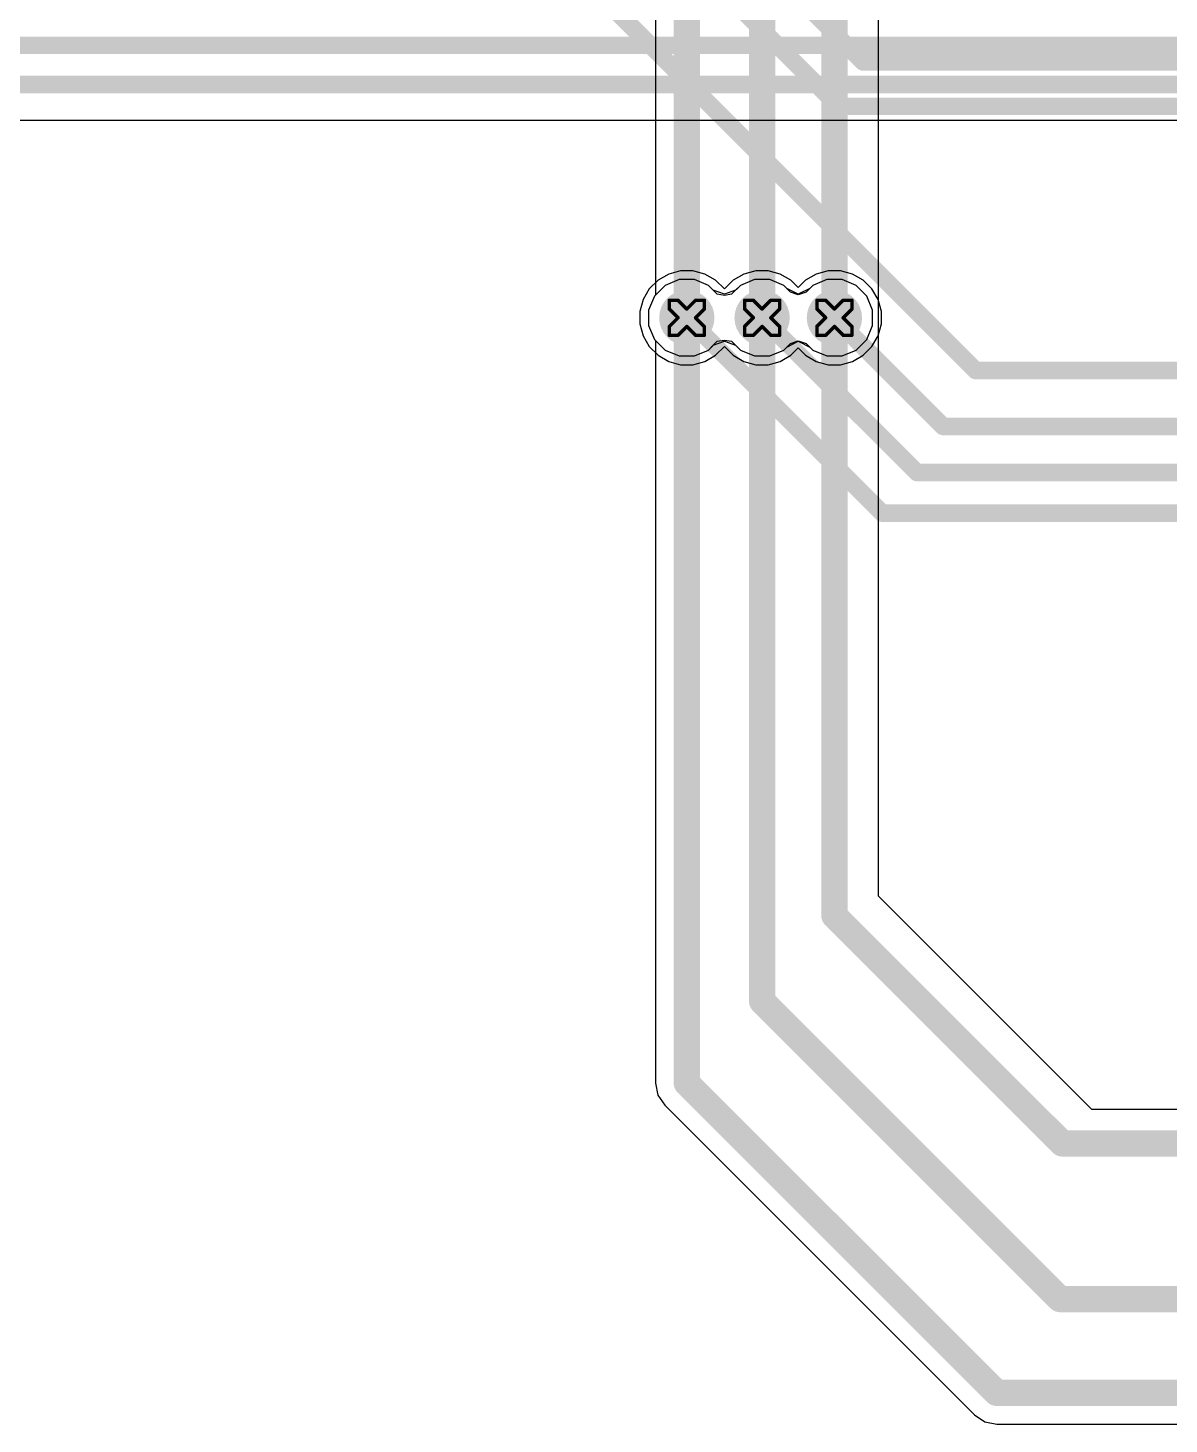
# Model space of a CAD drawing. Header units: inches. Extents: x 0 to 5379, y 0 to 5429.
# Drawn here: x 37.43 to 53.99, y 126.98 to 147.25 of the extents above; entities that cross this region are included whole.
import ezdxf

# ---------------------------------------------------------------- set-up
doc = ezdxf.new("R2010")
doc.units = ezdxf.units.IN
for name, color, linetype in [('Bottom Layer', 5, 'Continuous'), ('Bottom Solder', 6, 'Continuous'), ('Drill Drawing', 1, 'Continuous'), ('GND01', 16, 'Continuous'), ('GND02', 76, 'Continuous'), ('PWR', 156, 'Continuous'), ('SIG 01', 90, 'Continuous'), ('Top Layer', 1, 'Continuous'), ('Top Solder', 216, 'Continuous'), ('Via Holes', 16, 'Continuous')]:
    doc.layers.add(name, color=color, linetype=linetype)

msp = doc.modelspace()

# ---------------------------------------------------------------- hatches: boundary and pattern name
at = {"layer": 'Bottom Layer'}
h = msp.add_hatch(color=5, dxfattribs=at)
edge = h.paths.add_edge_path()
edge.add_arc((46.9896063, 143.03801212), 0.2999994, 0, 360)
h = msp.add_hatch(color=5, dxfattribs=at)
edge = h.paths.add_edge_path()
edge.add_arc((48.08240828, 143.03801212), 0.2999994, 0, 360)
h = msp.add_hatch(color=5, dxfattribs=at)
edge = h.paths.add_edge_path()
edge.add_arc((49.13186516, 143.03801212), 0.2999994, 0, 360)
at = {"layer": 'Bottom Solder'}
h = msp.add_hatch(color=6, dxfattribs=at)
edge = h.paths.add_edge_path()
edge.add_arc((46.9896063, 143.03801212), 0.4015993999999999, 0, 360)
h = msp.add_hatch(color=6, dxfattribs=at)
edge = h.paths.add_edge_path()
edge.add_arc((48.08240828, 143.03801212), 0.4015993999999999, 0, 360)
h = msp.add_hatch(color=6, dxfattribs=at)
edge = h.paths.add_edge_path()
edge.add_arc((49.13186516, 143.03801212), 0.4015993999999999, 0, 360)
at = {"layer": 'GND01'}
h = msp.add_hatch(color=16, dxfattribs=at)
edge = h.paths.add_edge_path()
edge.add_arc((46.9896063, 143.03801212), 0.2999994, 0, 360)
h = msp.add_hatch(color=16, dxfattribs=at)
edge = h.paths.add_edge_path()
edge.add_arc((48.08240828, 143.03801212), 0.2999994, 0, 360)
h = msp.add_hatch(color=16, dxfattribs=at)
edge = h.paths.add_edge_path()
edge.add_arc((49.13186516, 143.03801212), 0.2999994, 0, 360)
at = {"layer": 'GND02'}
h = msp.add_hatch(color=76, dxfattribs=at)
edge = h.paths.add_edge_path()
edge.add_arc((46.9896063, 143.03801212), 0.2999994, 0, 360)
h = msp.add_hatch(color=76, dxfattribs=at)
edge = h.paths.add_edge_path()
edge.add_arc((48.08240828, 143.03801212), 0.2999994, 0, 360)
h = msp.add_hatch(color=76, dxfattribs=at)
edge = h.paths.add_edge_path()
edge.add_arc((49.13186516, 143.03801212), 0.2999994, 0, 360)
at = {"layer": 'PWR'}
h = msp.add_hatch(color=156, dxfattribs=at)
edge = h.paths.add_edge_path()
edge.add_arc((46.9896063, 143.03801212), 0.2999994, 0, 360)
h = msp.add_hatch(color=156, dxfattribs=at)
edge = h.paths.add_edge_path()
edge.add_arc((48.08240828, 143.03801212), 0.2999994, 0, 360)
h = msp.add_hatch(color=156, dxfattribs=at)
edge = h.paths.add_edge_path()
edge.add_arc((49.13186516, 143.03801212), 0.2999994, 0, 360)
at = {"layer": 'SIG 01'}
h = msp.add_hatch(color=90, dxfattribs=at)
edge = h.paths.add_edge_path()
edge.add_arc((46.9896063, 143.03801212), 0.2999994, 0, 360)
h = msp.add_hatch(color=90, dxfattribs=at)
edge = h.paths.add_edge_path()
edge.add_arc((48.08240828, 143.03801212), 0.2999994, 0, 360)
h = msp.add_hatch(color=90, dxfattribs=at)
edge = h.paths.add_edge_path()
edge.add_arc((49.13186516, 143.03801212), 0.2999994, 0, 360)
at = {"layer": 'Top Layer'}
h = msp.add_hatch(color=1, dxfattribs=at)
edge = h.paths.add_edge_path()
edge.add_arc((46.9896063, 143.03801212), 0.2999994, 0, 360)
h = msp.add_hatch(color=1, dxfattribs=at)
edge = h.paths.add_edge_path()
edge.add_arc((48.08240828, 143.03801212), 0.2999994, 0, 360)
h = msp.add_hatch(color=1, dxfattribs=at)
edge = h.paths.add_edge_path()
edge.add_arc((49.13186516, 143.03801212), 0.2999994, 0, 360)
at = {"layer": 'Top Solder'}
h = msp.add_hatch(color=216, dxfattribs=at)
edge = h.paths.add_edge_path()
edge.add_arc((46.9896063, 143.03801212), 0.4015993999999999, 0, 360)
h = msp.add_hatch(color=216, dxfattribs=at)
edge = h.paths.add_edge_path()
edge.add_arc((48.08240828, 143.03801212), 0.4015993999999999, 0, 360)
h = msp.add_hatch(color=216, dxfattribs=at)
edge = h.paths.add_edge_path()
edge.add_arc((49.13186516, 143.03801212), 0.4015993999999999, 0, 360)
at = {"layer": 'Via Holes'}
h = msp.add_hatch(color=7, dxfattribs=at)
edge = h.paths.add_edge_path()
edge.add_arc((46.9896063, 143.03801212), 0.1499997, 0, 360)
h = msp.add_hatch(color=7, dxfattribs=at)
edge = h.paths.add_edge_path()
edge.add_arc((48.08240828, 143.03801212), 0.1499997, 0, 360)
h = msp.add_hatch(color=7, dxfattribs=at)
edge = h.paths.add_edge_path()
edge.add_arc((49.13186516, 143.03801212), 0.1499997, 0, 360)

# ---------------------------------------------------------------- linework, layer by layer
at = {"layer": 'Bottom Layer'}
for p, q in [((46.67579184, 143.50767082), (46.51994759999999, 143.35182658)), ((46.8794084, 143.59201152), (46.67579184, 143.50767082)), ((47.09980419999999, 143.59201152), (46.8794084, 143.59201152)), ((47.30342075999999, 143.50767082), (47.09980419999999, 143.59201152)), ((47.43171108, 143.3793805), (47.30342075999999, 143.50767082)), ((47.76859382, 143.50767082), (47.6403035, 143.3793805)), ((47.97221037999999, 143.59201152), (47.76859382, 143.50767082)), ((48.19260618, 143.59201152), (47.97221037999999, 143.59201152)), ((48.39622274, 143.50767082), (48.19260618, 143.59201152)), ((48.49386542, 143.41002814), (48.39622274, 143.50767082)), ((48.8180507, 143.50767082), (48.72040801999999, 143.41002814)), ((49.02166726, 143.59201152), (48.8180507, 143.50767082)), ((49.24206306, 143.59201152), (49.02166726, 143.59201152)), ((49.44567961999999, 143.50767082), (49.24206306, 143.59201152)), ((49.60152386, 143.35182658), (49.44567961999999, 143.50767082)), ((46.51994759999999, 143.35182658), (46.4356069, 143.14821002)), ((47.53600601999999, 143.36350804), (47.43171108, 143.3793805)), ((47.6403035, 143.3793805), (47.53600601999999, 143.36350804)), ((48.60713671999999, 143.37086642), (48.49386542, 143.41002814)), ((48.72040801999999, 143.41002814), (48.60713671999999, 143.37086642)), ((49.68586456, 143.14821002), (49.60152386, 143.35182658)), ((46.4356069, 143.14821002), (46.4356069, 142.92781422)), ((49.68586456, 142.92781422), (49.68586456, 143.14821002)), ((46.4356069, 142.92781422), (46.51994759999999, 142.72419766)), ((49.60152386, 142.72419766), (49.68586456, 142.92781422)), ((46.51994759999999, 142.72419766), (46.67579184, 142.56835342)), ((47.30342075999999, 142.56835342), (47.43171108, 142.69664374)), ((47.43171108, 142.69664374), (47.53600856, 142.7125162)), ((47.53600856, 142.7125162), (47.6403035, 142.69664374)), ((47.6403035, 142.69664374), (47.76859382, 142.56835342)), ((48.49386542, 142.6659961), (48.60713671999999, 142.70515782)), ((48.60713671999999, 142.70515782), (48.72040801999999, 142.6659961)), ((49.44567961999999, 142.56835342), (49.60152386, 142.72419766)), ((46.67579184, 142.56835342), (46.8794084, 142.48401272)), ((46.8794084, 142.48401272), (47.09980419999999, 142.48401272)), ((47.09980419999999, 142.48401272), (47.30342075999999, 142.56835342)), ((47.76859382, 142.56835342), (47.97221037999999, 142.48401272)), ((47.97221037999999, 142.48401272), (48.19260618, 142.48401272)), ((48.19260618, 142.48401272), (48.39622274, 142.56835342)), ((48.39622274, 142.56835342), (48.49386542, 142.6659961)), ((48.72040801999999, 142.6659961), (48.8180507, 142.56835342)), ((48.8180507, 142.56835342), (49.02166726, 142.48401272)), ((49.02166726, 142.48401272), (49.24206306, 142.48401272)), ((49.24206306, 142.48401272), (49.44567961999999, 142.56835342))]:
    msp.add_line(p, q, dxfattribs=at)
at = {"layer": 'Drill Drawing'}
for points in [[(46.73560629999999, 143.16501212, 0.0508, 0.0508, 0), (46.73560629999999, 143.29201212, 0.0508, 0.0508, 0)], [(46.73560629999999, 143.29201212, 0.0508, 0.0508, 0), (46.8626063, 143.29201212, 0.0508, 0.0508, 0)], [(46.8626063, 143.29201212, 0.0508, 0.0508, 0), (46.9896063, 143.16501212, 0.0508, 0.0508, 0)], [(46.9896063, 143.16501212, 0.0508, 0.0508, 0), (47.1166063, 143.29201212, 0.0508, 0.0508, 0)], [(47.1166063, 143.29201212, 0.0508, 0.0508, 0), (47.2436063, 143.29201212, 0.0508, 0.0508, 0)], [(47.2436063, 143.16501212, 0.0508, 0.0508, 0), (47.2436063, 143.29201212, 0.0508, 0.0508, 0)], [(47.82840828, 143.16501212, 0.0508, 0.0508, 0), (47.82840828, 143.29201212, 0.0508, 0.0508, 0)], [(47.82840828, 143.29201212, 0.0508, 0.0508, 0), (47.95540828, 143.29201212, 0.0508, 0.0508, 0)], [(47.95540828, 143.29201212, 0.0508, 0.0508, 0), (48.08240828, 143.16501212, 0.0508, 0.0508, 0)], [(48.08240828, 143.16501212, 0.0508, 0.0508, 0), (48.20940828, 143.29201212, 0.0508, 0.0508, 0)], [(48.20940828, 143.29201212, 0.0508, 0.0508, 0), (48.33640827999999, 143.29201212, 0.0508, 0.0508, 0)], [(48.33640827999999, 143.16501212, 0.0508, 0.0508, 0), (48.33640827999999, 143.29201212, 0.0508, 0.0508, 0)], [(48.87786516, 143.16501212, 0.0508, 0.0508, 0), (48.87786516, 143.29201212, 0.0508, 0.0508, 0)], [(48.87786516, 143.29201212, 0.0508, 0.0508, 0), (49.00486515999999, 143.29201212, 0.0508, 0.0508, 0)], [(49.00486515999999, 143.29201212, 0.0508, 0.0508, 0), (49.13186516, 143.16501212, 0.0508, 0.0508, 0)], [(49.13186516, 143.16501212, 0.0508, 0.0508, 0), (49.25886516, 143.29201212, 0.0508, 0.0508, 0)], [(49.25886516, 143.29201212, 0.0508, 0.0508, 0), (49.38586516, 143.29201212, 0.0508, 0.0508, 0)], [(49.38586516, 143.16501212, 0.0508, 0.0508, 0), (49.38586516, 143.29201212, 0.0508, 0.0508, 0)], [(46.73560629999999, 143.16501212, 0.0508, 0.0508, 0), (46.8626063, 143.03801212, 0.0508, 0.0508, 0)], [(47.1166063, 143.03801212, 0.0508, 0.0508, 0), (47.2436063, 143.16501212, 0.0508, 0.0508, 0)], [(47.82840828, 143.16501212, 0.0508, 0.0508, 0), (47.95540828, 143.03801212, 0.0508, 0.0508, 0)], [(48.20940828, 143.03801212, 0.0508, 0.0508, 0), (48.33640827999999, 143.16501212, 0.0508, 0.0508, 0)], [(48.87786516, 143.16501212, 0.0508, 0.0508, 0), (49.00486515999999, 143.03801212, 0.0508, 0.0508, 0)], [(49.25886516, 143.03801212, 0.0508, 0.0508, 0), (49.38586516, 143.16501212, 0.0508, 0.0508, 0)], [(46.73560629999999, 142.91101212, 0.0508, 0.0508, 0), (46.8626063, 143.03801212, 0.0508, 0.0508, 0)], [(46.73560629999999, 142.78401212, 0.0508, 0.0508, 0), (46.73560629999999, 142.91101212, 0.0508, 0.0508, 0)], [(46.8626063, 142.78401212, 0.0508, 0.0508, 0), (46.9896063, 142.91101212, 0.0508, 0.0508, 0)], [(46.9896063, 142.91101212, 0.0508, 0.0508, 0), (47.1166063, 142.78401212, 0.0508, 0.0508, 0)], [(47.1166063, 143.03801212, 0.0508, 0.0508, 0), (47.2436063, 142.91101212, 0.0508, 0.0508, 0)], [(47.2436063, 142.78401212, 0.0508, 0.0508, 0), (47.2436063, 142.91101212, 0.0508, 0.0508, 0)], [(47.82840828, 142.91101212, 0.0508, 0.0508, 0), (47.95540828, 143.03801212, 0.0508, 0.0508, 0)], [(47.82840828, 142.78401212, 0.0508, 0.0508, 0), (47.82840828, 142.91101212, 0.0508, 0.0508, 0)], [(47.95540828, 142.78401212, 0.0508, 0.0508, 0), (48.08240828, 142.91101212, 0.0508, 0.0508, 0)], [(48.08240828, 142.91101212, 0.0508, 0.0508, 0), (48.20940828, 142.78401212, 0.0508, 0.0508, 0)], [(48.20940828, 143.03801212, 0.0508, 0.0508, 0), (48.33640827999999, 142.91101212, 0.0508, 0.0508, 0)], [(48.33640827999999, 142.78401212, 0.0508, 0.0508, 0), (48.33640827999999, 142.91101212, 0.0508, 0.0508, 0)], [(48.87786516, 142.91101212, 0.0508, 0.0508, 0), (49.00486515999999, 143.03801212, 0.0508, 0.0508, 0)], [(48.87786516, 142.78401212, 0.0508, 0.0508, 0), (48.87786516, 142.91101212, 0.0508, 0.0508, 0)], [(49.00486515999999, 142.78401212, 0.0508, 0.0508, 0), (49.13186516, 142.91101212, 0.0508, 0.0508, 0)], [(49.13186516, 142.91101212, 0.0508, 0.0508, 0), (49.25886516, 142.78401212, 0.0508, 0.0508, 0)], [(49.25886516, 143.03801212, 0.0508, 0.0508, 0), (49.38586516, 142.91101212, 0.0508, 0.0508, 0)], [(49.38586516, 142.78401212, 0.0508, 0.0508, 0), (49.38586516, 142.91101212, 0.0508, 0.0508, 0)], [(46.73560629999999, 142.78401212, 0.0508, 0.0508, 0), (46.8626063, 142.78401212, 0.0508, 0.0508, 0)], [(47.1166063, 142.78401212, 0.0508, 0.0508, 0), (47.2436063, 142.78401212, 0.0508, 0.0508, 0)], [(47.82840828, 142.78401212, 0.0508, 0.0508, 0), (47.95540828, 142.78401212, 0.0508, 0.0508, 0)], [(48.20940828, 142.78401212, 0.0508, 0.0508, 0), (48.33640827999999, 142.78401212, 0.0508, 0.0508, 0)], [(48.87786516, 142.78401212, 0.0508, 0.0508, 0), (49.00486515999999, 142.78401212, 0.0508, 0.0508, 0)], [(49.25886516, 142.78401212, 0.0508, 0.0508, 0), (49.38586516, 142.78401212, 0.0508, 0.0508, 0)]]:
    msp.add_lwpolyline(points, format="xyseb", dxfattribs=at)
for points in [[(46.7229063, 143.29201212, 0.0254, 0.0254, 1), (46.7483063, 143.29201212, 0.0254, 0.0254, 1)], [(46.7229063, 143.29201212, 0.0254, 0.0254, 1), (46.7483063, 143.29201212, 0.0254, 0.0254, 1)], [(46.8499063, 143.29201212, 0.0254, 0.0254, 1), (46.8753063, 143.29201212, 0.0254, 0.0254, 1)], [(46.8499063, 143.29201212, 0.0254, 0.0254, 1), (46.8753063, 143.29201212, 0.0254, 0.0254, 1)], [(47.1039063, 143.29201212, 0.0254, 0.0254, 1), (47.1293063, 143.29201212, 0.0254, 0.0254, 1)], [(47.1039063, 143.29201212, 0.0254, 0.0254, 1), (47.1293063, 143.29201212, 0.0254, 0.0254, 1)], [(47.23090629999999, 143.29201212, 0.0254, 0.0254, 1), (47.2563063, 143.29201212, 0.0254, 0.0254, 1)], [(47.23090629999999, 143.29201212, 0.0254, 0.0254, 1), (47.2563063, 143.29201212, 0.0254, 0.0254, 1)], [(47.81570828, 143.29201212, 0.0254, 0.0254, 1), (47.84110828, 143.29201212, 0.0254, 0.0254, 1)], [(47.81570828, 143.29201212, 0.0254, 0.0254, 1), (47.84110828, 143.29201212, 0.0254, 0.0254, 1)], [(47.94270828, 143.29201212, 0.0254, 0.0254, 1), (47.96810828, 143.29201212, 0.0254, 0.0254, 1)], [(47.94270828, 143.29201212, 0.0254, 0.0254, 1), (47.96810828, 143.29201212, 0.0254, 0.0254, 1)], [(48.19670828, 143.29201212, 0.0254, 0.0254, 1), (48.22210827999999, 143.29201212, 0.0254, 0.0254, 1)], [(48.19670828, 143.29201212, 0.0254, 0.0254, 1), (48.22210827999999, 143.29201212, 0.0254, 0.0254, 1)], [(48.32370828, 143.29201212, 0.0254, 0.0254, 1), (48.34910828, 143.29201212, 0.0254, 0.0254, 1)], [(48.32370828, 143.29201212, 0.0254, 0.0254, 1), (48.34910828, 143.29201212, 0.0254, 0.0254, 1)], [(48.86516516, 143.29201212, 0.0254, 0.0254, 1), (48.89056516, 143.29201212, 0.0254, 0.0254, 1)], [(48.86516516, 143.29201212, 0.0254, 0.0254, 1), (48.89056516, 143.29201212, 0.0254, 0.0254, 1)], [(48.99216516, 143.29201212, 0.0254, 0.0254, 1), (49.01756516, 143.29201212, 0.0254, 0.0254, 1)], [(48.99216516, 143.29201212, 0.0254, 0.0254, 1), (49.01756516, 143.29201212, 0.0254, 0.0254, 1)], [(49.24616516, 143.29201212, 0.0254, 0.0254, 1), (49.27156515999999, 143.29201212, 0.0254, 0.0254, 1)], [(49.24616516, 143.29201212, 0.0254, 0.0254, 1), (49.27156515999999, 143.29201212, 0.0254, 0.0254, 1)], [(49.37316515999999, 143.29201212, 0.0254, 0.0254, 1), (49.39856516, 143.29201212, 0.0254, 0.0254, 1)], [(49.37316515999999, 143.29201212, 0.0254, 0.0254, 1), (49.39856516, 143.29201212, 0.0254, 0.0254, 1)], [(46.7229063, 143.16501212, 0.0254, 0.0254, 1), (46.7483063, 143.16501212, 0.0254, 0.0254, 1)], [(46.7229063, 143.16501212, 0.0254, 0.0254, 1), (46.7483063, 143.16501212, 0.0254, 0.0254, 1)], [(46.9769063, 143.16501212, 0.0254, 0.0254, 1), (47.0023063, 143.16501212, 0.0254, 0.0254, 1)], [(46.9769063, 143.16501212, 0.0254, 0.0254, 1), (47.0023063, 143.16501212, 0.0254, 0.0254, 1)], [(47.23090629999999, 143.16501212, 0.0254, 0.0254, 1), (47.2563063, 143.16501212, 0.0254, 0.0254, 1)], [(47.23090629999999, 143.16501212, 0.0254, 0.0254, 1), (47.2563063, 143.16501212, 0.0254, 0.0254, 1)], [(47.81570828, 143.16501212, 0.0254, 0.0254, 1), (47.84110828, 143.16501212, 0.0254, 0.0254, 1)], [(47.81570828, 143.16501212, 0.0254, 0.0254, 1), (47.84110828, 143.16501212, 0.0254, 0.0254, 1)], [(48.06970827999999, 143.16501212, 0.0254, 0.0254, 1), (48.09510828, 143.16501212, 0.0254, 0.0254, 1)], [(48.06970827999999, 143.16501212, 0.0254, 0.0254, 1), (48.09510828, 143.16501212, 0.0254, 0.0254, 1)], [(48.32370828, 143.16501212, 0.0254, 0.0254, 1), (48.34910828, 143.16501212, 0.0254, 0.0254, 1)], [(48.32370828, 143.16501212, 0.0254, 0.0254, 1), (48.34910828, 143.16501212, 0.0254, 0.0254, 1)], [(48.86516516, 143.16501212, 0.0254, 0.0254, 1), (48.89056516, 143.16501212, 0.0254, 0.0254, 1)], [(48.86516516, 143.16501212, 0.0254, 0.0254, 1), (48.89056516, 143.16501212, 0.0254, 0.0254, 1)], [(49.11916515999999, 143.16501212, 0.0254, 0.0254, 1), (49.14456516, 143.16501212, 0.0254, 0.0254, 1)], [(49.11916515999999, 143.16501212, 0.0254, 0.0254, 1), (49.14456516, 143.16501212, 0.0254, 0.0254, 1)], [(49.37316515999999, 143.16501212, 0.0254, 0.0254, 1), (49.39856516, 143.16501212, 0.0254, 0.0254, 1)], [(49.37316515999999, 143.16501212, 0.0254, 0.0254, 1), (49.39856516, 143.16501212, 0.0254, 0.0254, 1)], [(46.7229063, 142.91101212, 0.0254, 0.0254, 1), (46.7483063, 142.91101212, 0.0254, 0.0254, 1)], [(46.7229063, 142.91101212, 0.0254, 0.0254, 1), (46.7483063, 142.91101212, 0.0254, 0.0254, 1)], [(46.8499063, 143.03801212, 0.0254, 0.0254, 1), (46.8753063, 143.03801212, 0.0254, 0.0254, 1)], [(46.8499063, 143.03801212, 0.0254, 0.0254, 1), (46.8753063, 143.03801212, 0.0254, 0.0254, 1)], [(46.9769063, 142.91101212, 0.0254, 0.0254, 1), (47.0023063, 142.91101212, 0.0254, 0.0254, 1)], [(46.9769063, 142.91101212, 0.0254, 0.0254, 1), (47.0023063, 142.91101212, 0.0254, 0.0254, 1)], [(47.1039063, 143.03801212, 0.0254, 0.0254, 1), (47.1293063, 143.03801212, 0.0254, 0.0254, 1)], [(47.1039063, 143.03801212, 0.0254, 0.0254, 1), (47.1293063, 143.03801212, 0.0254, 0.0254, 1)], [(47.23090629999999, 142.91101212, 0.0254, 0.0254, 1), (47.2563063, 142.91101212, 0.0254, 0.0254, 1)], [(47.23090629999999, 142.91101212, 0.0254, 0.0254, 1), (47.2563063, 142.91101212, 0.0254, 0.0254, 1)], [(47.81570828, 142.91101212, 0.0254, 0.0254, 1), (47.84110828, 142.91101212, 0.0254, 0.0254, 1)], [(47.81570828, 142.91101212, 0.0254, 0.0254, 1), (47.84110828, 142.91101212, 0.0254, 0.0254, 1)], [(47.94270828, 143.03801212, 0.0254, 0.0254, 1), (47.96810828, 143.03801212, 0.0254, 0.0254, 1)], [(47.94270828, 143.03801212, 0.0254, 0.0254, 1), (47.96810828, 143.03801212, 0.0254, 0.0254, 1)], [(48.06970827999999, 142.91101212, 0.0254, 0.0254, 1), (48.09510828, 142.91101212, 0.0254, 0.0254, 1)], [(48.06970827999999, 142.91101212, 0.0254, 0.0254, 1), (48.09510828, 142.91101212, 0.0254, 0.0254, 1)], [(48.19670828, 143.03801212, 0.0254, 0.0254, 1), (48.22210827999999, 143.03801212, 0.0254, 0.0254, 1)], [(48.19670828, 143.03801212, 0.0254, 0.0254, 1), (48.22210827999999, 143.03801212, 0.0254, 0.0254, 1)], [(48.32370828, 142.91101212, 0.0254, 0.0254, 1), (48.34910828, 142.91101212, 0.0254, 0.0254, 1)], [(48.32370828, 142.91101212, 0.0254, 0.0254, 1), (48.34910828, 142.91101212, 0.0254, 0.0254, 1)], [(48.86516516, 142.91101212, 0.0254, 0.0254, 1), (48.89056516, 142.91101212, 0.0254, 0.0254, 1)], [(48.86516516, 142.91101212, 0.0254, 0.0254, 1), (48.89056516, 142.91101212, 0.0254, 0.0254, 1)], [(48.99216516, 143.03801212, 0.0254, 0.0254, 1), (49.01756516, 143.03801212, 0.0254, 0.0254, 1)], [(48.99216516, 143.03801212, 0.0254, 0.0254, 1), (49.01756516, 143.03801212, 0.0254, 0.0254, 1)], [(49.11916515999999, 142.91101212, 0.0254, 0.0254, 1), (49.14456516, 142.91101212, 0.0254, 0.0254, 1)], [(49.11916515999999, 142.91101212, 0.0254, 0.0254, 1), (49.14456516, 142.91101212, 0.0254, 0.0254, 1)], [(49.24616516, 143.03801212, 0.0254, 0.0254, 1), (49.27156515999999, 143.03801212, 0.0254, 0.0254, 1)], [(49.24616516, 143.03801212, 0.0254, 0.0254, 1), (49.27156515999999, 143.03801212, 0.0254, 0.0254, 1)], [(49.37316515999999, 142.91101212, 0.0254, 0.0254, 1), (49.39856516, 142.91101212, 0.0254, 0.0254, 1)], [(49.37316515999999, 142.91101212, 0.0254, 0.0254, 1), (49.39856516, 142.91101212, 0.0254, 0.0254, 1)], [(46.7229063, 142.78401212, 0.0254, 0.0254, 1), (46.7483063, 142.78401212, 0.0254, 0.0254, 1)], [(46.7229063, 142.78401212, 0.0254, 0.0254, 1), (46.7483063, 142.78401212, 0.0254, 0.0254, 1)], [(46.8499063, 142.78401212, 0.0254, 0.0254, 1), (46.8753063, 142.78401212, 0.0254, 0.0254, 1)], [(46.8499063, 142.78401212, 0.0254, 0.0254, 1), (46.8753063, 142.78401212, 0.0254, 0.0254, 1)], [(47.1039063, 142.78401212, 0.0254, 0.0254, 1), (47.1293063, 142.78401212, 0.0254, 0.0254, 1)], [(47.1039063, 142.78401212, 0.0254, 0.0254, 1), (47.1293063, 142.78401212, 0.0254, 0.0254, 1)], [(47.23090629999999, 142.78401212, 0.0254, 0.0254, 1), (47.2563063, 142.78401212, 0.0254, 0.0254, 1)], [(47.23090629999999, 142.78401212, 0.0254, 0.0254, 1), (47.2563063, 142.78401212, 0.0254, 0.0254, 1)], [(47.81570828, 142.78401212, 0.0254, 0.0254, 1), (47.84110828, 142.78401212, 0.0254, 0.0254, 1)], [(47.81570828, 142.78401212, 0.0254, 0.0254, 1), (47.84110828, 142.78401212, 0.0254, 0.0254, 1)], [(47.94270828, 142.78401212, 0.0254, 0.0254, 1), (47.96810828, 142.78401212, 0.0254, 0.0254, 1)], [(47.94270828, 142.78401212, 0.0254, 0.0254, 1), (47.96810828, 142.78401212, 0.0254, 0.0254, 1)], [(48.19670828, 142.78401212, 0.0254, 0.0254, 1), (48.22210827999999, 142.78401212, 0.0254, 0.0254, 1)], [(48.19670828, 142.78401212, 0.0254, 0.0254, 1), (48.22210827999999, 142.78401212, 0.0254, 0.0254, 1)], [(48.32370828, 142.78401212, 0.0254, 0.0254, 1), (48.34910828, 142.78401212, 0.0254, 0.0254, 1)], [(48.32370828, 142.78401212, 0.0254, 0.0254, 1), (48.34910828, 142.78401212, 0.0254, 0.0254, 1)], [(48.86516516, 142.78401212, 0.0254, 0.0254, 1), (48.89056516, 142.78401212, 0.0254, 0.0254, 1)], [(48.86516516, 142.78401212, 0.0254, 0.0254, 1), (48.89056516, 142.78401212, 0.0254, 0.0254, 1)], [(48.99216516, 142.78401212, 0.0254, 0.0254, 1), (49.01756516, 142.78401212, 0.0254, 0.0254, 1)], [(48.99216516, 142.78401212, 0.0254, 0.0254, 1), (49.01756516, 142.78401212, 0.0254, 0.0254, 1)], [(49.24616516, 142.78401212, 0.0254, 0.0254, 1), (49.27156515999999, 142.78401212, 0.0254, 0.0254, 1)], [(49.24616516, 142.78401212, 0.0254, 0.0254, 1), (49.27156515999999, 142.78401212, 0.0254, 0.0254, 1)], [(49.37316515999999, 142.78401212, 0.0254, 0.0254, 1), (49.39856516, 142.78401212, 0.0254, 0.0254, 1)], [(49.37316515999999, 142.78401212, 0.0254, 0.0254, 1), (49.39856516, 142.78401212, 0.0254, 0.0254, 1)]]:
    msp.add_lwpolyline(points, format="xyseb", close=True, dxfattribs=at)
at = {"layer": 'GND01'}
for p, q in [((46.67579184, 143.50767082), (46.51994759999999, 143.35182658)), ((46.8794084, 143.59201152), (46.67579184, 143.50767082)), ((47.09980419999999, 143.59201152), (46.8794084, 143.59201152)), ((47.30342075999999, 143.50767082), (47.09980419999999, 143.59201152)), ((47.37339014, 143.43770144), (47.30342075999999, 143.50767082)), ((47.76859382, 143.50767082), (47.69862444, 143.43770144)), ((47.97221037999999, 143.59201152), (47.76859382, 143.50767082)), ((48.19260618, 143.59201152), (47.97221037999999, 143.59201152)), ((48.39622274, 143.50767082), (48.19260618, 143.59201152)), ((48.44120106, 143.4626925), (48.39622274, 143.50767082)), ((48.8180507, 143.50767082), (48.77307238, 143.4626925)), ((49.02166726, 143.59201152), (48.8180507, 143.50767082)), ((49.24206306, 143.59201152), (49.02166726, 143.59201152)), ((49.44567961999999, 143.50767082), (49.24206306, 143.59201152)), ((49.60152386, 143.35182658), (49.44567961999999, 143.50767082)), ((46.51994759999999, 143.35182658), (46.4356069, 143.14821002)), ((47.53600601999999, 143.37936018), (47.37339014, 143.43770144)), ((47.69862444, 143.43770144), (47.53600601999999, 143.37936018)), ((48.60713671999999, 143.37945416), (48.44120106, 143.4626925)), ((48.77307238, 143.4626925), (48.60713671999999, 143.37945416)), ((49.68586456, 143.14821002), (49.60152386, 143.35182658)), ((46.4356069, 143.14821002), (46.4356069, 142.92781422)), ((49.68586456, 142.92781422), (49.68586456, 143.14821002)), ((46.4356069, 142.92781422), (46.51994759999999, 142.72419766)), ((49.60152386, 142.72419766), (49.68586456, 142.92781422)), ((46.51994759999999, 142.72419766), (46.67579184, 142.56835342)), ((47.37339014, 142.6383228), (47.53600856, 142.69666406)), ((47.53600856, 142.69666406), (47.69862444, 142.6383228)), ((48.44120106, 142.61333174), (48.60713671999999, 142.69657008)), ((48.60713671999999, 142.69657008), (48.77307238, 142.61333174)), ((49.44567961999999, 142.56835342), (49.60152386, 142.72419766)), ((46.67579184, 142.56835342), (46.8794084, 142.48401272)), ((46.8794084, 142.48401272), (47.09980419999999, 142.48401272)), ((47.09980419999999, 142.48401272), (47.30342075999999, 142.56835342)), ((47.30342075999999, 142.56835342), (47.37339014, 142.6383228)), ((47.69862444, 142.6383228), (47.76859382, 142.56835342)), ((47.76859382, 142.56835342), (47.97221037999999, 142.48401272)), ((47.97221037999999, 142.48401272), (48.19260618, 142.48401272)), ((48.19260618, 142.48401272), (48.39622274, 142.56835342)), ((48.39622274, 142.56835342), (48.44120106, 142.61333174)), ((48.77307238, 142.61333174), (48.8180507, 142.56835342)), ((48.8180507, 142.56835342), (49.02166726, 142.48401272)), ((49.02166726, 142.48401272), (49.24206306, 142.48401272)), ((49.24206306, 142.48401272), (49.44567961999999, 142.56835342))]:
    msp.add_line(p, q, dxfattribs=at)
at = {"layer": 'GND02'}
for p, q in [((46.67579184, 143.50767082), (46.51994759999999, 143.35182658)), ((46.8794084, 143.59201152), (46.67579184, 143.50767082)), ((47.09980419999999, 143.59201152), (46.8794084, 143.59201152)), ((47.30342075999999, 143.50767082), (47.09980419999999, 143.59201152)), ((47.37339014, 143.43770144), (47.30342075999999, 143.50767082)), ((47.76859382, 143.50767082), (47.69862444, 143.43770144)), ((47.97221037999999, 143.59201152), (47.76859382, 143.50767082)), ((48.19260618, 143.59201152), (47.97221037999999, 143.59201152)), ((48.39622274, 143.50767082), (48.19260618, 143.59201152)), ((48.44120106, 143.4626925), (48.39622274, 143.50767082)), ((48.8180507, 143.50767082), (48.77307238, 143.4626925)), ((49.02166726, 143.59201152), (48.8180507, 143.50767082)), ((49.24206306, 143.59201152), (49.02166726, 143.59201152)), ((49.44567961999999, 143.50767082), (49.24206306, 143.59201152)), ((49.60152386, 143.35182658), (49.44567961999999, 143.50767082)), ((46.51994759999999, 143.35182658), (46.4356069, 143.14821002)), ((47.53600601999999, 143.37936018), (47.37339014, 143.43770144)), ((47.69862444, 143.43770144), (47.53600601999999, 143.37936018)), ((48.60713671999999, 143.37945416), (48.44120106, 143.4626925)), ((48.77307238, 143.4626925), (48.60713671999999, 143.37945416)), ((49.68586456, 143.14821002), (49.60152386, 143.35182658)), ((46.4356069, 143.14821002), (46.4356069, 142.92781422)), ((49.68586456, 142.92781422), (49.68586456, 143.14821002)), ((46.4356069, 142.92781422), (46.51994759999999, 142.72419766)), ((49.60152386, 142.72419766), (49.68586456, 142.92781422)), ((46.51994759999999, 142.72419766), (46.67579184, 142.56835342)), ((47.37339014, 142.6383228), (47.53600856, 142.69666406)), ((47.53600856, 142.69666406), (47.69862444, 142.6383228)), ((48.44120106, 142.61333174), (48.60713671999999, 142.69657008)), ((48.60713671999999, 142.69657008), (48.77307238, 142.61333174)), ((49.44567961999999, 142.56835342), (49.60152386, 142.72419766)), ((46.67579184, 142.56835342), (46.8794084, 142.48401272)), ((46.8794084, 142.48401272), (47.09980419999999, 142.48401272)), ((47.09980419999999, 142.48401272), (47.30342075999999, 142.56835342)), ((47.30342075999999, 142.56835342), (47.37339014, 142.6383228)), ((47.69862444, 142.6383228), (47.76859382, 142.56835342)), ((47.76859382, 142.56835342), (47.97221037999999, 142.48401272)), ((47.97221037999999, 142.48401272), (48.19260618, 142.48401272)), ((48.19260618, 142.48401272), (48.39622274, 142.56835342)), ((48.39622274, 142.56835342), (48.44120106, 142.61333174)), ((48.77307238, 142.61333174), (48.8180507, 142.56835342)), ((48.8180507, 142.56835342), (49.02166726, 142.48401272)), ((49.02166726, 142.48401272), (49.24206306, 142.48401272)), ((49.24206306, 142.48401272), (49.44567961999999, 142.56835342))]:
    msp.add_line(p, q, dxfattribs=at)
at = {"layer": 'PWR'}
for p, q in [((49.770157, 134.64102358), (49.770157, 206.19900086)), ((46.53639663999999, 148.78455638), (46.53639663999999, 143.36827562)), ((46.51994759999999, 143.35182658), (46.4356069, 143.14821002)), ((46.53639663999999, 143.36827562), (46.51994759999999, 143.35182658)), ((46.4356069, 143.14821002), (46.4356069, 142.92781422)), ((46.4356069, 142.92781422), (46.51994759999999, 142.72419766)), ((46.51994759999999, 142.72419766), (46.53639918, 142.70774608)), ((46.53639918, 142.70774608), (46.53639918, 131.9279937)), ((52.8691094, 131.54207118), (49.770157, 134.64102358)), ((46.53639918, 131.9279937), (46.57089746, 131.75455742)), ((46.57089746, 131.75455742), (46.66913957999999, 131.60752698)), ((46.66913957999999, 131.60752698), (51.16622482, 127.11044428)), ((83.21522092, 131.54207118), (52.8691094, 131.54207118)), ((51.16622482, 127.11044428), (51.1662299, 127.11043666)), ((51.1662299, 127.11043666), (51.31326288, 127.01219454)), ((51.31326288, 127.01219454), (51.48669662, 126.97769626)), ((51.48669662, 126.97769626), (78.3233638, 126.97769626))]:
    msp.add_line(p, q, dxfattribs=at)
for points in [[(49.13186516, 143.03801212, 0.3809999999999999, 0.3809999999999999, 0), (49.13186516, 210.705065, 0.3809999999999999, 0.3809999999999999, 0)], [(48.08240828, 143.03801212, 0.3809999999999999, 0.3809999999999999, 0), (48.08240828, 208.23860816, 0.3809999999999999, 0.3809999999999999, 0)], [(46.98960376, 143.03801466, 0.3809999999999999, 0.3809999999999999, 0), (46.98960376, 148.78455638, 0.3809999999999999, 0.3809999999999999, 0)], [(46.98960376, 143.03801466, 0.3809999999999999, 0.3809999999999999, 0), (46.9896063, 143.03801212, 0.3809999999999999, 0.3809999999999999, 0)], [(46.9896063, 131.9279937, 0.3809999999999999, 0.3809999999999999, 0), (46.9896063, 143.03801212, 0.3809999999999999, 0.3809999999999999, 0)], [(48.08240828, 133.11479092, 0.3809999999999999, 0.3809999999999999, 0), (48.08240828, 143.03801212, 0.3809999999999999, 0.3809999999999999, 0)], [(49.13186516, 134.35773484, 0.3809999999999999, 0.3809999999999999, 0), (49.13186516, 143.03801212, 0.3809999999999999, 0.3809999999999999, 0)], [(49.13186516, 134.35773484, 0.3809999999999999, 0.3809999999999999, 0), (52.43776913999999, 131.05183086, 0.3809999999999999, 0.3809999999999999, 0)], [(48.08240828, 133.11479092, 0.3809999999999999, 0.3809999999999999, 0), (52.40495233999999, 128.79224686, 0.3809999999999999, 0.3809999999999999, 0)], [(46.9896063, 131.9279937, 0.3809999999999999, 0.3809999999999999, 0), (51.48669662, 127.43090338, 0.3809999999999999, 0.3809999999999999, 0)], [(52.43776913999999, 131.05183086, 0.3809999999999999, 0.3809999999999999, 0), (83.60434891999999, 131.05183086, 0.3809999999999999, 0.3809999999999999, 0)], [(52.40495233999999, 128.79224686, 0.3809999999999999, 0.3809999999999999, 0), (83.89259828, 128.79224686, 0.3809999999999999, 0.3809999999999999, 0)], [(51.48669662, 127.43090338, 0.3809999999999999, 0.3809999999999999, 0), (84.66559648, 127.43090338, 0.3809999999999999, 0.3809999999999999, 0)]]:
    msp.add_lwpolyline(points, format="xyseb", dxfattribs=at)
for points in [[(46.89435375999999, 143.03801466, 0.1905, 0.1905, 1), (47.08485375999999, 143.03801466, 0.1905, 0.1905, 1)], [(46.89435375999999, 143.03801466, 0.1905, 0.1905, 1), (47.08485375999999, 143.03801466, 0.1905, 0.1905, 1)], [(46.8943563, 143.03801212, 0.1905, 0.1905, 1), (47.0848563, 143.03801212, 0.1905, 0.1905, 1)], [(46.8943563, 143.03801212, 0.1905, 0.1905, 1), (47.0848563, 143.03801212, 0.1905, 0.1905, 1)], [(47.98715828, 143.03801212, 0.1905, 0.1905, 1), (48.17765828, 143.03801212, 0.1905, 0.1905, 1)], [(47.98715828, 143.03801212, 0.1905, 0.1905, 1), (48.17765828, 143.03801212, 0.1905, 0.1905, 1)], [(49.03661516, 143.03801212, 0.1905, 0.1905, 1), (49.22711516, 143.03801212, 0.1905, 0.1905, 1)], [(49.03661516, 143.03801212, 0.1905, 0.1905, 1), (49.22711516, 143.03801212, 0.1905, 0.1905, 1)], [(49.03661516, 134.35773484, 0.1905, 0.1905, 1), (49.22711516, 134.35773484, 0.1905, 0.1905, 1)], [(49.03661516, 134.35773484, 0.1905, 0.1905, 1), (49.22711516, 134.35773484, 0.1905, 0.1905, 1)], [(47.98715828, 133.11479092, 0.1905, 0.1905, 1), (48.17765828, 133.11479092, 0.1905, 0.1905, 1)], [(47.98715828, 133.11479092, 0.1905, 0.1905, 1), (48.17765828, 133.11479092, 0.1905, 0.1905, 1)], [(46.8943563, 131.9279937, 0.1905, 0.1905, 1), (47.0848563, 131.9279937, 0.1905, 0.1905, 1)], [(46.8943563, 131.9279937, 0.1905, 0.1905, 1), (47.0848563, 131.9279937, 0.1905, 0.1905, 1)], [(52.34251914, 131.05183086, 0.1905, 0.1905, 1), (52.53301913999999, 131.05183086, 0.1905, 0.1905, 1)], [(52.34251914, 131.05183086, 0.1905, 0.1905, 1), (52.53301913999999, 131.05183086, 0.1905, 0.1905, 1)], [(52.30970233999999, 128.79224686, 0.1905, 0.1905, 1), (52.50020234, 128.79224686, 0.1905, 0.1905, 1)], [(52.30970233999999, 128.79224686, 0.1905, 0.1905, 1), (52.50020234, 128.79224686, 0.1905, 0.1905, 1)], [(51.39144662, 127.43090338, 0.1905, 0.1905, 1), (51.58194661999999, 127.43090338, 0.1905, 0.1905, 1)], [(51.39144662, 127.43090338, 0.1905, 0.1905, 1), (51.58194661999999, 127.43090338, 0.1905, 0.1905, 1)]]:
    msp.add_lwpolyline(points, format="xyseb", close=True, dxfattribs=at)
at = {"layer": 'SIG 01'}
for p, q in [((14.39836846, 145.9072012), (57.71486806, 145.9072012)), ((46.89995192, 143.71901152), (46.72674932, 143.67260318)), ((47.07926068, 143.71901152), (46.89995192, 143.71901152)), ((47.25246327999999, 143.67260318), (47.07926068, 143.71901152)), ((47.9927539, 143.71901152), (47.81955129999999, 143.67260318)), ((48.17206265999999, 143.71901152), (47.9927539, 143.71901152)), ((48.34526526, 143.67260318), (48.17206265999999, 143.71901152)), ((49.04221078, 143.71901152), (48.86900818, 143.67260318)), ((49.22151954, 143.71901152), (49.04221078, 143.71901152)), ((49.39472214, 143.67260318), (49.22151954, 143.71901152)), ((46.57146134, 143.5829488), (46.44466962, 143.45615708)), ((46.72674932, 143.67260318), (46.57146134, 143.5829488)), ((47.40774872, 143.58295134), (47.25246327999999, 143.67260318)), ((47.53600601999999, 143.45759218), (47.40774872, 143.58295134)), ((47.66426332, 143.5829488), (47.53600601999999, 143.45759218)), ((47.81955129999999, 143.67260318), (47.66426332, 143.5829488)), ((48.50055324, 143.5829488), (48.34526526, 143.67260318)), ((48.60713671999999, 143.47636532), (48.50055324, 143.5829488)), ((48.7137202, 143.5829488), (48.60713671999999, 143.47636532)), ((48.86900818, 143.67260318), (48.7137202, 143.5829488)), ((49.55001012, 143.5829488), (49.39472214, 143.67260318)), ((49.67680184, 143.45615708), (49.55001012, 143.5829488)), ((46.35501524, 143.3008691), (46.3086069, 143.1276665)), ((46.44466962, 143.45615708), (46.35501524, 143.3008691)), ((49.76645621999999, 143.3008691), (49.67680184, 143.45615708)), ((49.81286455999999, 143.1276665), (49.76645621999999, 143.3008691)), ((46.3086069, 143.1276665), (46.3086069, 142.94835774)), ((49.81286455999999, 142.94835774), (49.81286455999999, 143.1276665)), ((46.3086069, 142.94835774), (46.35501524, 142.77515514)), ((49.76645621999999, 142.77515514), (49.81286455999999, 142.94835774)), ((46.35501524, 142.77515514), (46.44466962, 142.61986716)), ((49.67680184, 142.61986716), (49.76645621999999, 142.77515514)), ((46.44466962, 142.61986716), (46.57146134, 142.49307544)), ((46.57146134, 142.49307544), (46.72674932, 142.40342106)), ((47.25246327999999, 142.40342106), (47.40775126, 142.49307544)), ((47.40775126, 142.49307544), (47.53600856, 142.61843206)), ((47.53600856, 142.61843206), (47.66426586, 142.4930729)), ((47.66426586, 142.4930729), (47.81955129999999, 142.40342106)), ((48.34526526, 142.40342106), (48.50055324, 142.49307544)), ((48.50055324, 142.49307544), (48.60713671999999, 142.59965892)), ((48.60713671999999, 142.59965892), (48.7137202, 142.49307544)), ((48.7137202, 142.49307544), (48.86900818, 142.40342106)), ((49.39472214, 142.40342106), (49.55001012, 142.49307544)), ((49.55001012, 142.49307544), (49.67680184, 142.61986716)), ((46.72674932, 142.40342106), (46.89995192, 142.35701272)), ((46.89995192, 142.35701272), (47.07926068, 142.35701272)), ((47.07926068, 142.35701272), (47.25246327999999, 142.40342106)), ((47.81955129999999, 142.40342106), (47.9927539, 142.35701272)), ((47.9927539, 142.35701272), (48.17206265999999, 142.35701272)), ((48.17206265999999, 142.35701272), (48.34526526, 142.40342106)), ((48.86900818, 142.40342106), (49.04221078, 142.35701272)), ((49.04221078, 142.35701272), (49.22151954, 142.35701272)), ((49.22151954, 142.35701272), (49.39472214, 142.40342106))]:
    msp.add_line(p, q, dxfattribs=at)
for points in [[(14.68570342, 146.99337124, 0.254, 0.254, 0), (59.45562911999999, 146.99337124, 0.254, 0.254, 0)], [(14.39836846, 146.42515292, 0.254, 0.254, 0), (59.01725052, 146.42515292, 0.254, 0.254, 0)]]:
    msp.add_lwpolyline(points, format="xyseb", dxfattribs=at)
at = {"layer": 'Top Layer'}
for points in [[(42.89929444, 150.55438012, 0.254, 0.254, 0), (51.18232841999999, 142.27134614, 0.254, 0.254, 0)], [(45.90715482, 150.39317902, 0.254, 0.254, 0), (49.54981961999999, 146.75051422, 0.254, 0.254, 0)], [(45.1866127, 150.11107138, 0.254, 0.254, 0), (49.19151706, 146.10616702, 0.254, 0.254, 0)], [(49.54981961999999, 146.75051422, 0.254, 0.254, 0), (60.80451643999999, 146.75051422, 0.254, 0.254, 0)], [(49.19151706, 146.10616702, 0.254, 0.254, 0), (60.48366364, 146.10616702, 0.254, 0.254, 0)], [(46.9896063, 143.03801212, 0.254, 0.254, 0), (49.82698188, 140.20063654, 0.254, 0.254, 0)], [(48.08240828, 143.03801212, 0.254, 0.254, 0), (50.32903066, 140.79138974, 0.254, 0.254, 0)], [(49.13186516, 143.03801212, 0.254, 0.254, 0), (50.71030498, 141.4595723, 0.254, 0.254, 0)], [(51.18232841999999, 142.27134614, 0.254, 0.254, 0), (75.50894982, 142.27134614, 0.254, 0.254, 0)], [(50.71030498, 141.4595723, 0.254, 0.254, 0), (72.26689636, 141.4595723, 0.254, 0.254, 0)], [(50.32903066, 140.79138974, 0.254, 0.254, 0), (66.25482812, 140.79138974, 0.254, 0.254, 0)], [(49.82698188, 140.20063654, 0.254, 0.254, 0), (60.34297557999999, 140.20063654, 0.254, 0.254, 0)]]:
    msp.add_lwpolyline(points, format="xyseb", dxfattribs=at)
for points in [[(49.48631962, 146.75051422, 0.127, 0.127, 1), (49.61331962, 146.75051422, 0.127, 0.127, 1)], [(49.48631962, 146.75051422, 0.127, 0.127, 1), (49.61331962, 146.75051422, 0.127, 0.127, 1)], [(49.12801706, 146.10616702, 0.127, 0.127, 1), (49.25501705999999, 146.10616702, 0.127, 0.127, 1)], [(49.12801706, 146.10616702, 0.127, 0.127, 1), (49.25501705999999, 146.10616702, 0.127, 0.127, 1)], [(46.92610629999999, 143.03801212, 0.127, 0.127, 1), (47.0531063, 143.03801212, 0.127, 0.127, 1)], [(48.01890828, 143.03801212, 0.127, 0.127, 1), (48.14590828, 143.03801212, 0.127, 0.127, 1)], [(49.06836515999999, 143.03801212, 0.127, 0.127, 1), (49.19536516, 143.03801212, 0.127, 0.127, 1)], [(51.11882841999999, 142.27134614, 0.127, 0.127, 1), (51.24582842, 142.27134614, 0.127, 0.127, 1)], [(51.11882841999999, 142.27134614, 0.127, 0.127, 1), (51.24582842, 142.27134614, 0.127, 0.127, 1)], [(50.64680498, 141.4595723, 0.127, 0.127, 1), (50.77380498, 141.4595723, 0.127, 0.127, 1)], [(50.64680498, 141.4595723, 0.127, 0.127, 1), (50.77380498, 141.4595723, 0.127, 0.127, 1)], [(50.26553066, 140.79138974, 0.127, 0.127, 1), (50.39253066, 140.79138974, 0.127, 0.127, 1)], [(50.26553066, 140.79138974, 0.127, 0.127, 1), (50.39253066, 140.79138974, 0.127, 0.127, 1)], [(49.76348187999999, 140.20063654, 0.127, 0.127, 1), (49.89048188, 140.20063654, 0.127, 0.127, 1)], [(49.76348187999999, 140.20063654, 0.127, 0.127, 1), (49.89048188, 140.20063654, 0.127, 0.127, 1)]]:
    msp.add_lwpolyline(points, format="xyseb", close=True, dxfattribs=at)

doc.saveas('drawing.dxf')
